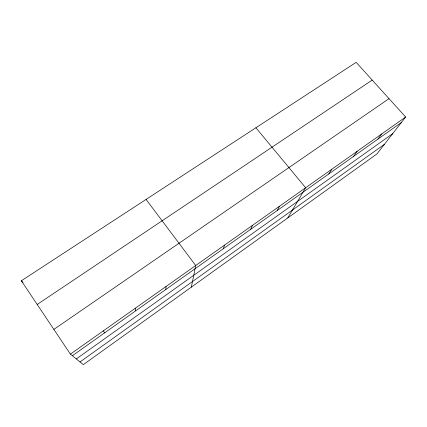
<?xml version="1.0" encoding="UTF-8"?>
<svg xmlns="http://www.w3.org/2000/svg" width="427" height="427" viewBox="0 0 427 427"><rect width="100%" height="100%" fill="white"/><g stroke="black" fill="none" stroke-linecap="round" stroke-linejoin="round"><path stroke-width="0.64" d="M165.889 289.431L165.954 286.554M191.36 287.12L195.721 265.503L146.066 199.42M223.321 248.717L224.527 245.125M250.702 229.31L252.426 225.392M277.246 210.49L279.45 206.273M287.787 217.919L305.652 187.741L255.906 127.764M328.715 174.002L331.816 169.236M353.668 156.314L357.18 151.297M377.884 139.149L381.781 133.897M405.65 117.014L376.881 153.982L83.334 364.647L70.412 354.132L21.35 280.785L356.166 62.353L405.65 117.014L70.412 354.132M80.025 361.952L384.396 144.331M76.31 358.931L392.707 133.651M72.366 355.723L401.391 122.485M53.871 329.404L389.029 98.653M37.197 304.472L372.211 80.073M21.35 280.785L23.01 282.525M103.355 330.834L104.588 332.884M135.183 308.321L135.749 310.797"/></g></svg>
